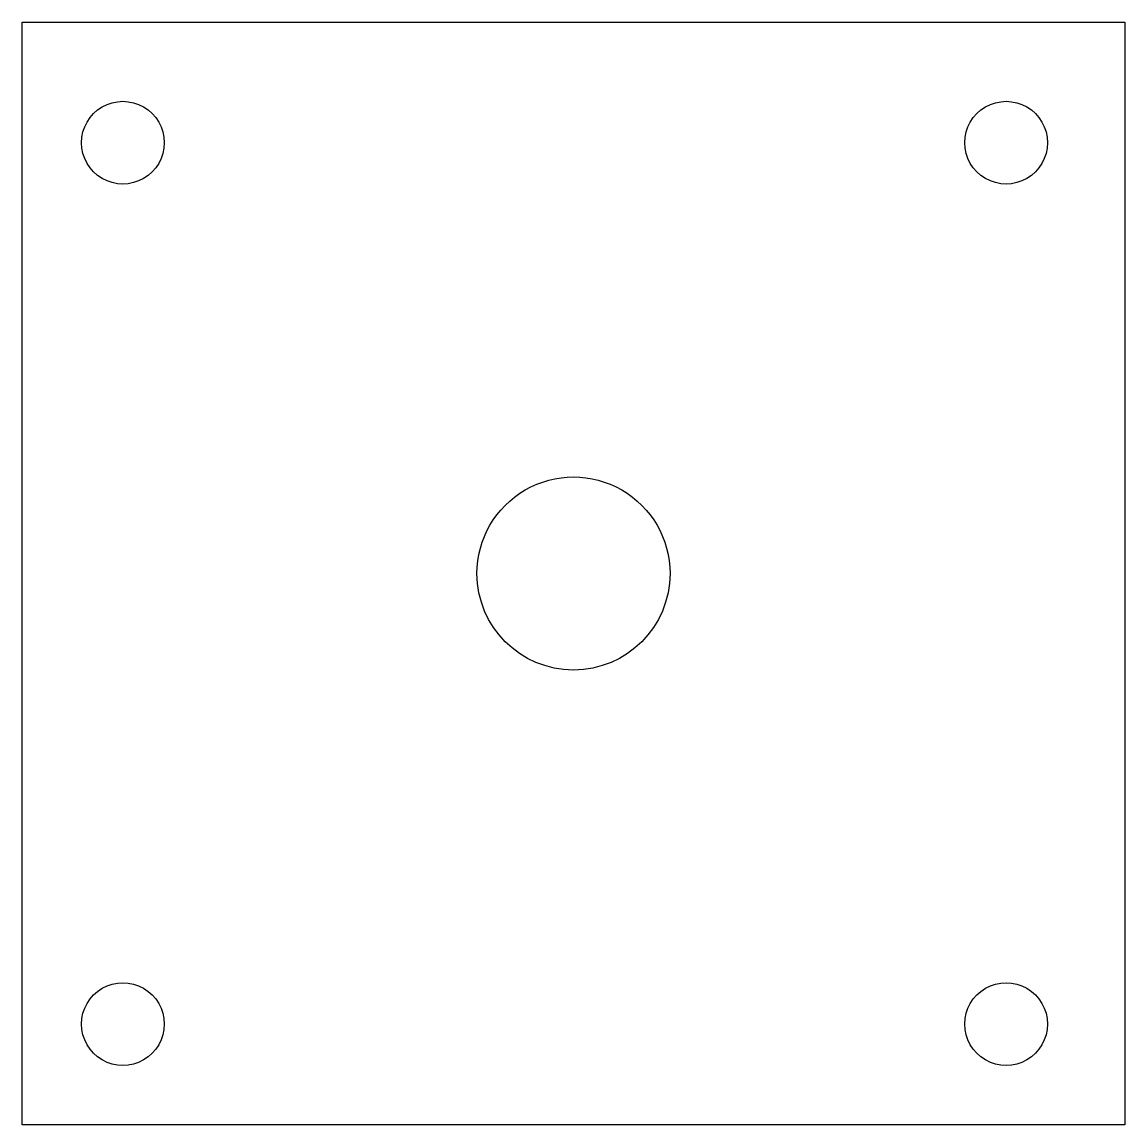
# Model space of a CAD drawing. Extents: x 0 to 1.58, y 0 to 1.58.
import ezdxf

# ---------------------------------------------------------------- set-up
doc = ezdxf.new("R2010")
doc.units = 0
doc.layers.add('Layer_1', color=7, linetype='CONTINUOUS')

msp = doc.modelspace()

# ---------------------------------------------------------------- linework, layer by layer
at = {"layer": 'Layer_1', "color": 1}
for points in [[(0.004823, 1.579626), (1.579626, 1.579626), (1.579626, 0.004823), (0.004823, 0.004823)], [(0.207865, 1.407374)], [(1.469025, 1.407374)], [(0.93002, 0.792224)], [(0.207865, 0.148809)], [(1.469025, 0.148809)]]:
    msp.add_lwpolyline(points, close=True, dxfattribs=at)
for points in [[(0.119282, 1.458517), (0.137554, 1.469066), (0.160065, 1.469066), (0.178337, 1.458517)], [(1.380443, 1.458517), (1.398714, 1.469066), (1.421226, 1.469066), (1.439498, 1.458517)], [(0.089754, 1.407374), (0.089754, 1.428472), (0.10101, 1.447968), (0.119282, 1.458517)], [(0.178337, 1.458517), (0.196609, 1.447968), (0.207865, 1.428472), (0.207865, 1.407374)], [(1.350915, 1.407374), (1.350915, 1.428472), (1.362171, 1.447968), (1.380443, 1.458517)], [(1.439498, 1.458517), (1.457769, 1.447968), (1.469025, 1.428472), (1.469025, 1.407374)], [(0.119282, 1.35623), (0.10101, 1.36678), (0.089754, 1.386275), (0.089754, 1.407374)], [(0.207865, 1.407374), (0.207865, 1.386275), (0.196609, 1.36678), (0.178337, 1.35623)], [(1.380443, 1.35623), (1.362171, 1.36678), (1.350915, 1.386275), (1.350915, 1.407374)], [(1.469025, 1.407374), (1.469025, 1.386275), (1.457769, 1.36678), (1.439498, 1.35623)], [(0.178337, 1.35623), (0.160065, 1.345681), (0.137554, 1.345681), (0.119282, 1.35623)], [(1.439498, 1.35623), (1.421226, 1.345681), (1.398714, 1.345681), (1.380443, 1.35623)], [(0.723327, 0.911559), (0.765961, 0.936173), (0.818488, 0.936173), (0.861122, 0.911559)], [(0.654429, 0.792224), (0.654429, 0.841454), (0.680693, 0.886944), (0.723327, 0.911559)], [(0.861122, 0.911559), (0.903756, 0.886944), (0.93002, 0.841454), (0.93002, 0.792224)], [(0.792224, 0.654429), (0.716122, 0.654429), (0.654429, 0.716122), (0.654429, 0.792224)], [(0.93002, 0.792224), (0.93002, 0.716122), (0.868327, 0.654429), (0.792224, 0.654429)], [(0.119282, 0.199953), (0.137554, 0.210502), (0.160065, 0.210502), (0.178337, 0.199953)], [(1.380443, 0.199953), (1.398714, 0.210502), (1.421226, 0.210502), (1.439498, 0.199953)], [(0.089754, 0.148809), (0.089754, 0.169908), (0.10101, 0.189403), (0.119282, 0.199953)], [(0.178337, 0.199953), (0.196609, 0.189403), (0.207865, 0.169908), (0.207865, 0.148809)], [(1.350915, 0.148809), (1.350915, 0.169908), (1.362171, 0.189403), (1.380443, 0.199953)], [(1.439498, 0.199953), (1.457769, 0.189403), (1.469025, 0.169908), (1.469025, 0.148809)], [(0.119282, 0.097666), (0.10101, 0.108215), (0.089754, 0.127711), (0.089754, 0.148809)], [(0.207865, 0.148809), (0.207865, 0.127711), (0.196609, 0.108215), (0.178337, 0.097666)], [(1.380443, 0.097666), (1.362171, 0.108215), (1.350915, 0.127711), (1.350915, 0.148809)], [(1.469025, 0.148809), (1.469025, 0.127711), (1.457769, 0.108215), (1.439498, 0.097666)], [(0.178337, 0.097666), (0.160065, 0.087117), (0.137554, 0.087117), (0.119282, 0.097666)], [(1.439498, 0.097666), (1.421226, 0.087117), (1.398714, 0.087117), (1.380443, 0.097666)]]:
    msp.add_open_spline(points, degree=3, dxfattribs=at)

doc.saveas('drawing.dxf')
